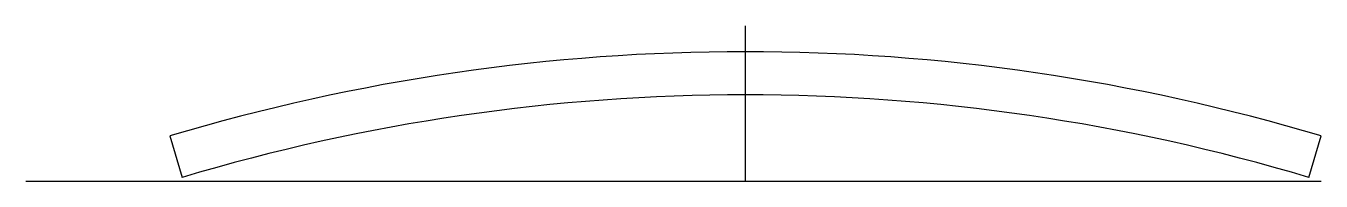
# Model space of a CAD drawing. Extents: x -25 to 20, y 0 to 5.4.
import ezdxf

# ---------------------------------------------------------------- set-up
doc = ezdxf.new("R2010")
doc.units = 0
doc.layers.get('0').update_dxf_attribs({"linetype": 'CONTINUOUS'})

msp = doc.modelspace()

# ---------------------------------------------------------------- linework, layer by layer
at = {"linetype": 'CONTINUOUS'}
for p, q in [((0, 0), (0, 5.4)), ((-20, 1.57), (-19.57, 0.13)), ((19.57, 0.13), (20, 1.57)), ((-25, 0), (20, 0))]:
    msp.add_line(p, q, dxfattribs=at)
for centre, radius, start, end in [((0, -65.168), 69.67, 73.31752, 106.68248), ((0, -65.171), 68.17, 73.31699, 106.68301)]:
    msp.add_arc(centre, radius, start, end, dxfattribs=at)

doc.saveas('drawing.dxf')
